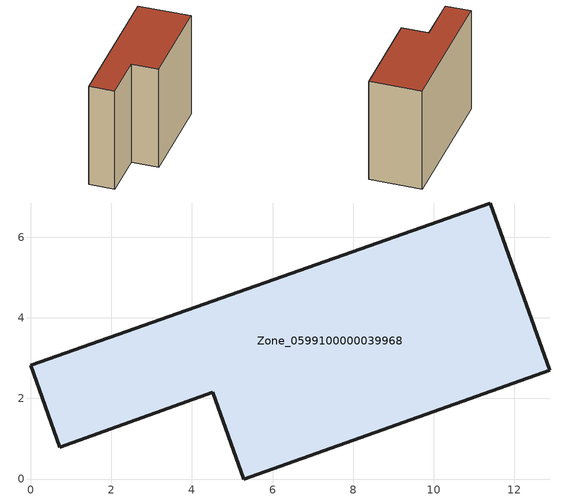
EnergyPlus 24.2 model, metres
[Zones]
Zone_0599100000039968
 floor ground (C_G): 4.52,2.15 0.72,0.79 0,2.82 11.4,6.85 12.88,2.7 5.28,0 z0
 wall outside (C_F): 11.4,6.85 0,2.82 0.72,0.79 4.52,2.15 5.28,0 12.88,2.7 11.4,6.85 z0:9.15
 roof outside (C_R): 5.28,0 12.88,2.7 11.4,6.85 0,2.82 0.72,0.79 4.52,2.15 z9.15
[BUILDING]
Pand.0599100000039968: North Axis=0; Terrain=City; Loads Convergence Tolerance Value=0.04; Temperature Convergence Tolerance Value=0.4; Solar Distribution=FullExterior; Maximum Number of Warmup Days=25; Minimum Number of Warmup Days=1
[Site:Location]
Rotterdam.The.Hague.AP_ZH_NLD Design_Conditions: Latitude=51.96; Longitude=4.45; Time Zone=1; Elevation=-4.5
[SITE:GROUNDTEMPERATURE:BUILDINGSURFACE]
18, 18, 18, 18, 18, 18, 18, 18, 18, 18, 18, 18
[MATERIAL] Thermal Absorptance=0.9; Solar Absorptance=0.7; Visible Absorptance=0.7
Name | Roughness | Thickness | Conductivity | Density | Specific Heat
G.TI.1946 | MediumSmooth | 0.15 | 1 | 540 | 1210
F.TI.1946 | Rough | 0.3 | 0.857143 | 1920 | 840
R.TI.1946 | MediumRough | 0.2 | 0.1 | 1500 | 1000
[CONSTRUCTION]
C_G: G.TI.1946
C_F: F.TI.1946
C_R: R.TI.1946
[ZONE]
Zone_0599100000039968: Type=1; Multiplier=1; Ceiling Height=Autocalculate; Volume=Autocalculate; Floor Area=autocalculate; Part of Total Floor Area=Yes
[ZONEINFILTRATION:DESIGNFLOWRATE]
Infil_Zone_0599100000039968: Zone or ZoneList or Space or SpaceList=Zone_0599100000039968; Schedule=AlwaysOn; Design Flow Rate Calculation Method=Flow/Area; Flow Rate per Floor Area=0.003; Constant Term Coefficient=1; Temperature Term Coefficient=0; Velocity Term Coefficient=0; Velocity Squared Term Coefficient=0
[HVACTEMPLATE:ZONE:IDEALLOADSAIRSYSTEM]
Zone_0599100000039968: Maximum Heating Supply Air Temperature=50; Minimum Cooling Supply Air Temperature=13; Maximum Heating Supply Air Humidity Ratio=0.0156; Minimum Cooling Supply Air Humidity Ratio=0.0077; Heating Limit=NoLimit; Cooling Limit=NoLimit; Dehumidification Control Type=ConstantSensibleHeatRatio; Cooling Sensible Heat Ratio=0.7; Dehumidification Setpoint=60; Humidification Control Type=None; Humidification Setpoint=30; Outdoor Air Method=None; Outdoor Air Flow Rate per Person=0.00944; Outdoor Air Flow Rate per Zone Floor Area=0; Outdoor Air Flow Rate per Zone=0; Demand Controlled Ventilation Type=None; Outdoor Air Economizer Type=NoEconomizer; Heat Recovery Type=None; Sensible Heat Recovery Effectiveness=0.7; Latent Heat Recovery Effectiveness=0.65
[ZONECONTROL:THERMOSTAT]
ThermostatControl_Zone_0599100000039968: Zone or ZoneList=Zone_0599100000039968; Control Type Schedule=DualSetpointControlType; Control 1=Thermostat_Zone_0599100000039968; Temperature Difference Between Cutout And Setpoint=0
[THERMOSTATSETPOINT:DUALSETPOINT]
Thermostat_Zone_0599100000039968: Heating Setpoint Temperature Schedule=HeatingSetpoint_Zone_0599100000039968; Cooling Setpoint Temperature Schedule=CoolingSetpoint_Zone_0599100000039968
[SCHEDULE:COMPACT]
HeatingSetpoint_Zone_0599100000039968: Through: 12/31, For: AllDays, Until: 24:00, 21
CoolingSetpoint_Zone_0599100000039968: Through: 12/31, For: AllDays, Until: 24:00, 24
DualSetpointControlType: Through: 12/31, For: AllDays, Until: 24:00, 4
AlwaysOn: Through: 12/31, For: AllDays, Until: 24:00, 1
